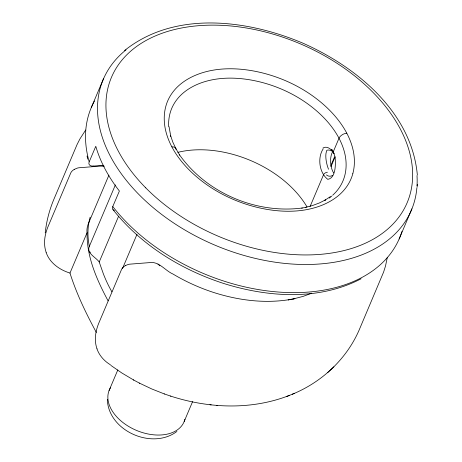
<?xml version="1.0" encoding="UTF-8"?>
<svg xmlns="http://www.w3.org/2000/svg" width="462" height="462" viewBox="0 0 462 462"><rect width="100%" height="100%" fill="white"/><g stroke="black" fill="none" stroke-linecap="round" stroke-linejoin="round"><path stroke-width="0.69" d="M108.916 175.156L88.589 223.14A34.627 20.547 -27.8 0 0 87.07 232.738C86.642 256.953 96.847 279.868 108.062 300.808M107.328 399.278C108.091 430.867 152.194 450.271 176.9 431.444M417.117 187.15L417.313 184.396M45.224 232.79C46.489 220.772 49.677 208.986 54.47 197.898L77.056 144.577L79.88 139.004L85.672 130.013M387.289 257.525L385.504 266.048L383.627 272.014L359.049 330.255C346.367 359.349 321.477 382.369 292.215 394.271M352.806 173.718C350.271 183.2 344.15 191.459 336.319 197.274A102.397 66.678 23 0 1 316.782 207.109C303.118 211.446 288.519 212.052 274.347 210.429A102.397 66.678 23 0 1 246.402 204.314C232.553 199.844 219.329 193.411 207.374 185.106A101.403 66.031 23 0 1 183.558 163.866C175.069 153.95 168.18 142.308 165.408 129.441A101.403 66.031 23 0 1 165.829 106.306C168.353 96.818 174.48 88.565 182.311 82.75A102.397 66.678 23 0 1 201.848 72.915C215.506 68.572 230.111 67.966 244.282 69.595A102.397 66.678 23 0 1 272.228 75.71C286.076 80.18 299.301 86.613 311.255 94.918A101.403 66.031 23 0 1 335.071 116.158C343.561 126.074 350.45 137.716 353.222 150.583A101.403 66.031 23 0 1 352.801 173.718M115.367 184.916L89.345 246.344C86.186 253.372 96.171 257.426 99.215 262L103.378 273.885A105.457 49.896 85.5 0 0 111.925 291.828M91.332 107.49L103.494 78.788M96.362 332.49C86.047 313.415 76.519 293.786 69.976 273.065L87.058 232.744M114.374 210.562A6.838 4.054 -27.8 0 1 112.751 206.595L119.387 191.031A167.365 108.98 23 0 1 95.79 146.281L89.195 161.839A167.365 108.98 23 0 1 94.485 101.016M99.215 262L118.59 216.268M122.453 268.636L137.006 234.286M109.084 390.529L117.804 369.941M184.194 421.459L192.596 401.605M310.048 206.583L323.527 174.769A3.309 1.964 -27.8 0 1 327.414 172.228M334.245 153.655A3.309 1.964 -27.8 0 1 333.321 151.652L338.998 138.242A6.618 3.927 -27.8 0 1 346.771 133.166M330.896 165.483L334.523 156.918M330.954 166.672L335.06 156.976L333.321 151.652M399.133 238.998L411.902 208.847M323.192 148.851C317.307 157.623 319.196 172.863 327.801 179.354C336.134 178.009 335.712 163.386 335.077 156.97M327.731 372.516L333.882 366.816M332.652 195.253C338.369 190.188 342.619 183.483 344.635 176.103A94.664 61.642 23 0 0 345.022 154.504C342.44 142.492 336.001 131.624 328.078 122.366A94.664 61.642 23 0 0 305.844 102.535C294.687 94.779 282.34 88.779 269.41 84.604A95.594 62.249 23 0 0 243.318 78.898C230.093 77.379 216.459 77.945 203.707 81.999A95.594 62.249 23 0 0 185.47 91.181C178.153 96.604 172.442 104.314 170.08 113.167A94.664 61.642 23 0 0 168.636 126.472M124.521 50.577C174.688 10.297 247.465 19.704 302.887 43.162C356.918 67.059 411.671 112.445 417.353 175.058M329.244 198.088L331.728 196.096M330.324 196.656L324.821 200.283L325.612 199.827L319.438 202.933L312.699 205.469L305.451 207.403M74.249 169.387L77.408 168.07A8.189 4.857 -27.8 0 1 79.297 167.741L99.33 166.176A17.856 10.597 -27.8 0 1 103.078 166.262L104.21 166.47M361.111 278.765C318.855 300.889 267.787 297.343 223.464 283.402C180.902 269.583 140.997 244.97 113.017 209.644M125.687 265.448L128.228 264.466A8.189 4.857 -27.8 0 1 130.122 264.137L150.156 262.572A17.856 10.597 -27.8 0 1 153.898 262.659C161.319 264.218 166.274 271.171 173.135 274.128C185.828 281.687 199.365 287.814 213.409 292.4C239.541 300.774 267.821 304.192 294.906 298.631L288.207 299.896L289.657 299.619M170.507 396.055L170.882 396.182C208.945 408.495 251.53 410.181 289.189 395.484M311.781 293.179L303.257 296.338L293.382 298.92M286.862 396.425L294.617 393.295M301.651 208.131L306.191 207.259M302.362 207.992C255.988 214.137 206.196 192.885 179.268 154.481L179.672 155.099L175.647 148.215M93.249 166.095L103.863 165.269M216.383 405.336L217.735 405.469M209.956 404.729L211.18 404.845M139.374 383.085L151.755 388.952L164.432 393.971M164.195 393.895L170.882 396.182M69.976 273.065C59.702 269.883 49.734 263.011 46.148 252.454M110.828 365.373L121.777 372.944L133.795 380.099M133.368 379.88L139.668 383.235M110.412 364.795C104.354 361.145 99.295 355.601 96.974 348.85M157.946 264.021L159.817 265.823M175.837 148.573L172.759 141.984L170.536 135.395L170.761 136.267L169.028 126.582M87.047 156.041L87.728 159.136M184.892 419.277A40.616 26.45 23 0 1 136.123 430.261A40.616 26.45 23 0 1 110.632 387.52M401.946 231.439A167.365 108.98 23 0 1 276.322 291.868A167.365 108.98 23 0 1 112.792 206.589M416.88 187.791A167.365 108.98 23 0 1 204.92 240.656A167.365 108.98 23 0 1 126.062 49.844M416.995 175.6A167.365 108.98 23 0 1 417.03 185.788M177.841 152.35A92.954 60.528 23 0 1 307.005 206.907M90.119 252.749A121.269 78.967 23 0 1 89.957 251.894M89.345 246.344A126.034 82.069 23 0 1 90.159 217.169M171.858 146.858A6.618 3.927 -27.8 0 1 176.022 149.359M333.691 172.967A13.231 6.26 85.5 0 1 332.6 151.819M328.522 169.259A13.115 4.164 76.5 0 1 326.703 151.155M332.773 175.317A13.144 7.912 -84 0 1 326.443 174.942M326.49 150.485A13.231 7.646 76.2 0 1 331.462 150.918M333.229 151.854A3.309 2.333 -40.9 0 1 331.808 149.422M322.926 148.077A16.187 9.044 78.1 0 1 331.583 150.248M331.791 149.469A15.252 8.68 -87.2 0 1 333.287 151.703M93.266 166.066A6.838 4.054 -27.8 0 1 89.154 161.844M97.008 348.833A74.752 44.358 -27.8 0 1 98.972 322.701L121.575 269.381A6.41 3.806 -27.8 0 1 125.699 265.483M74.266 169.404A6.381 3.788 -27.8 0 0 70.738 172.984L48.164 226.305A74.752 44.358 -27.8 0 0 46.188 252.437M145.738 187.843A160.591 104.574 23 0 0 405.393 206.543A160.591 104.574 23 0 0 226.813 25.647A160.591 104.574 23 0 0 145.738 187.843"/></g></svg>
